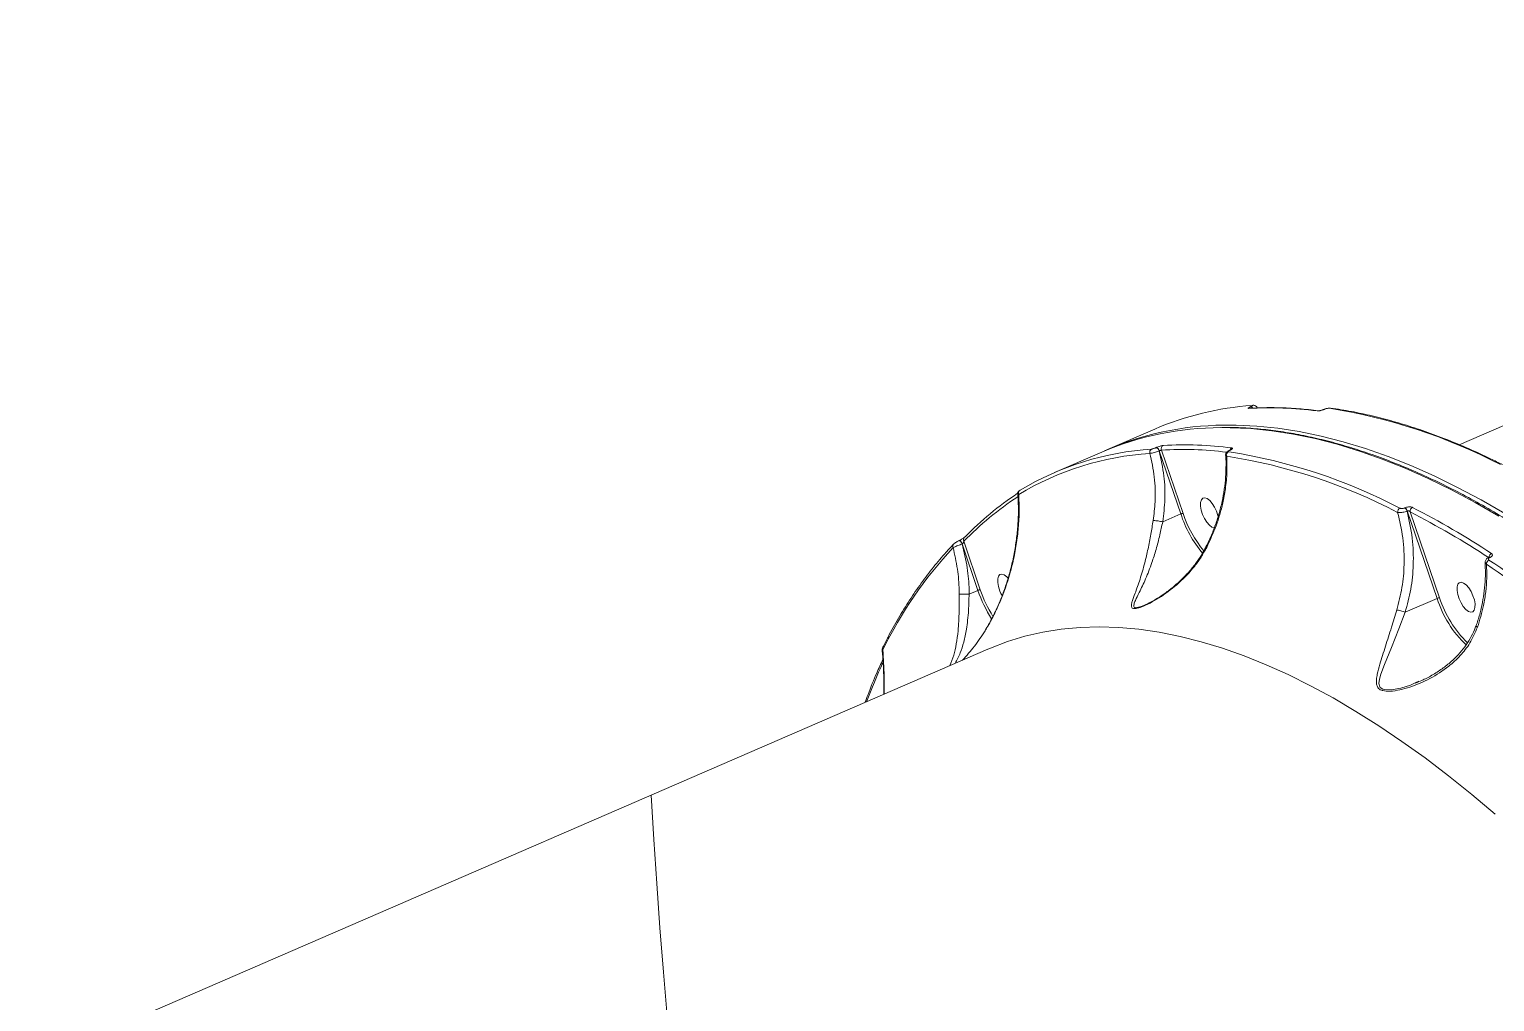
# Model space of a CAD drawing. Header units: millimetres. Extents: x -6104 to 7803, y -6013 to 4803.
# Drawn here: x 809 to 1220.1, y 2381.1 to 2653.7 of the extents above; entities that cross this region are included whole.
import ezdxf

# ---------------------------------------------------------------- set-up
doc = ezdxf.new("R2010")
doc.units = ezdxf.units.MM
doc.layers.add('DIKOM_ОБЪЕКТ', color=7, linetype='Continuous')

msp = doc.modelspace()

# ---------------------------------------------------------------- linework, layer by layer
at = {"layer": 'DIKOM_ОБЪЕКТ', "color": 7, "linetype": 'Continuous', "lineweight": 15}
for p, q in [((1210.146, 2537.217), (1479.039, 2653.669)), ((1151.34, 2547.463), (1151.34, 2547.463)), ((1151.663, 2547.909), (1151.618, 2547.89)), ((1172.137, 2547.128), (1172.203, 2547.157)), ((1172.252, 2547.142), (1172.318, 2547.171)), ((1111.49, 2535.902), (1124.745, 2541.642)), ((1125.208, 2536.452), (1125.163, 2536.432)), ((1096.585, 2529.446), (1109.84, 2535.187)), ((1125.961, 2535.502), (1126.007, 2535.522)), ((1126.007, 2535.522), (1132.02, 2517.827)), ((1132.666, 2518.009), (1126.639, 2535.742)), ((1145.662, 2535.662), (1145.727, 2535.691)), ((1145.777, 2535.676), (1145.843, 2535.705)), ((1126.974, 2515.641), (1132.02, 2517.827)), ((1194.942, 2519.558), (1194.877, 2519.53)), ((1195.508, 2518.644), (1195.573, 2518.673)), ((1195.573, 2518.673), (1203.957, 2494.17)), ((1204.603, 2494.353), (1196.37, 2518.412)), ((1069.831, 2510.362), (1069.858, 2510.374)), ((1070.697, 2509.443), (1070.724, 2509.455)), ((1070.724, 2509.455), (1075.121, 2496.426)), ((1075.767, 2496.607), (1071.189, 2510.173)), ((1218.464, 2505.713), (1218.509, 2505.733)), ((1218.753, 2505.655), (1218.798, 2505.675)), ((1072.676, 2495.369), (1072.683, 2495.37)), ((1072.683, 2495.37), (1075.121, 2496.426)), ((1194.972, 2490.279), (1203.957, 2494.17)), ((809.048, 2363.509), (1077.94, 2479.961)), ((1198.821, 2470.927), (1197.802, 2470.468))]:
    msp.add_line(p, q, dxfattribs=at)
at = {"layer": 'DIKOM_ОБЪЕКТ', "color": 7, "linetype": 'Continuous', "lineweight": 15, "flags": 128}
for points in [[(1151.338, 2547.463), (1151.236, 2547.45), (1151.069, 2547.398)], [(1152.299, 2548.3), (1152.193, 2548.286), (1152.033, 2548.236)], [(1172.135, 2547.127), (1172.179, 2547.141), (1172.252, 2547.142)], [(1172.206, 2547.158), (1172.245, 2547.17), (1172.318, 2547.171)], [(1143.245, 2542.03), (1145.916, 2542.017), (1151.712, 2541.747), (1157.612, 2541.146), (1163.613, 2540.216), (1169.71, 2538.957), (1175.896, 2537.371), (1182.168, 2535.458), (1188.519, 2533.22), (1194.944, 2530.659), (1201.438, 2527.778), (1207.996, 2524.577), (1214.612, 2521.062), (1221.28, 2517.233)], [(1222.93, 2517.948), (1216.262, 2521.777), (1209.647, 2525.292), (1203.089, 2528.492), (1196.595, 2531.374), (1190.169, 2533.935), (1183.818, 2536.173), (1177.547, 2538.086), (1171.36, 2539.672), (1165.264, 2540.931), (1159.263, 2541.861), (1153.362, 2542.461), (1147.567, 2542.732), (1144.01, 2542.733)], [(1145.662, 2535.662), (1145.703, 2535.675), (1145.777, 2535.676)], [(1145.722, 2535.689), (1145.769, 2535.704), (1145.843, 2535.705)], [(1137.774, 2518.924), (1137.583, 2520.057), (1137.596, 2521.036), (1137.813, 2521.782), (1138.215, 2522.235), (1138.77, 2522.357), (1139.433, 2522.139), (1140.151, 2521.598), (1140.865, 2520.779), (1141.517, 2519.747), (1142.055, 2518.586), (1142.435, 2517.391), (1142.506, 2517.077)], [(1141.479, 2513.956), (1141.439, 2513.958), (1140.776, 2514.176), (1140.058, 2514.717), (1139.345, 2515.536), (1138.692, 2516.568), (1138.154, 2517.729), (1137.774, 2518.924)], [(1071.294, 2511.224), (1071.4, 2511.317), (1071.552, 2511.403)], [(1070.697, 2509.443), (1070.608, 2509.667), (1070.496, 2509.879), (1070.369, 2510.065), (1070.233, 2510.214), (1070.097, 2510.319), (1069.969, 2510.372), (1069.856, 2510.371), (1069.831, 2510.362)], [(1070.724, 2509.455), (1070.635, 2509.679), (1070.523, 2509.891), (1070.396, 2510.076), (1070.26, 2510.226), (1070.124, 2510.33), (1069.996, 2510.384), (1069.883, 2510.383), (1069.858, 2510.374)], [(1080.876, 2497.523), (1080.685, 2498.656), (1080.698, 2499.636), (1080.914, 2500.382), (1081.316, 2500.834), (1081.871, 2500.956), (1082.534, 2500.738), (1083.252, 2500.197), (1083.582, 2499.854)], [(1209.712, 2495.267), (1209.52, 2496.4), (1209.534, 2497.38), (1209.75, 2498.126), (1210.152, 2498.578), (1210.707, 2498.7), (1211.37, 2498.482), (1212.088, 2497.941), (1212.802, 2497.122), (1213.454, 2496.09), (1213.992, 2494.93), (1214.372, 2493.735), (1214.563, 2492.601), (1214.55, 2491.622), (1214.334, 2490.876), (1213.932, 2490.424), (1213.376, 2490.302), (1212.713, 2490.52), (1211.996, 2491.06), (1211.282, 2491.88), (1210.629, 2492.911), (1210.091, 2494.072), (1209.712, 2495.267)], [(1197.802, 2470.468), (1196.476, 2469.871), (1193.78, 2469.044), (1191.039, 2468.541), (1189.036, 2468.611), (1188.682, 2468.719), (1187.993, 2469.177), (1187.859, 2469.357), (1187.604, 2470.289), (1187.741, 2471.548), (1188.126, 2472.924), (1189.16, 2475.687), (1191.088, 2480.373), (1193.197, 2485.629), (1194.969, 2490.278), (1194.969, 2490.278), (1194.969, 2490.278)], [(1077.94, 2479.961), (1078.623, 2480.253), (1083.387, 2482.066), (1088.288, 2483.551), (1093.32, 2484.707), (1098.48, 2485.532), (1103.761, 2486.026), (1109.16, 2486.188), (1114.67, 2486.019), (1120.288, 2485.517), (1126.008, 2484.684), (1131.824, 2483.521), (1137.731, 2482.028), (1143.724, 2480.208), (1149.797, 2478.061), (1155.944, 2475.589), (1162.16, 2472.796), (1168.439, 2469.683), (1174.775, 2466.253), (1181.162, 2462.51), (1187.594, 2458.458), (1194.066, 2454.099), (1200.57, 2449.438), (1207.102, 2444.479), (1213.655, 2439.227), (1220.223, 2433.687)]]:
    msp.add_lwpolyline(points, dxfattribs=at)
at = {"layer": 'DIKOM_ОБЪЕКТ', "color": 7, "linetype": 'Continuous', "lineweight": 15}
for centre, radius, start, end in [((1157.78, 2464.693), 83.741, 93.93522, 113.23481), ((1156.979, 2445.027), 102.542, 82.5672, 93.3041), ((1151.5, 2547.181), 0.719, 27.25288, 80.57088), ((1151.542, 2547.19), 0.73, 26.24661, 80.41662), ((1170.558, 2545.994), 0.779, 82.70911, 113.75488), ((1173.944, 2546.739), 0.779, 82.32538, 113.77016), ((1149.583, 2393.384), 155.934, 62.46406, 81.129), ((1143.454, 2456.052), 85.978, 90.13949, 113.01471), ((1144.854, 2457.947), 84.79, 90.57029, 113.77829), ((1124.759, 2535.279), 1.222, 10.53859, 70.73048), ((1124.805, 2535.298), 1.222, 10.53859, 70.73048), ((1127.597, 2536.115), 1.028, 116.72103, 201.26849), ((1133.044, 2434.651), 102.553, 82.56779, 93.30348), ((1146.729, 2535.44), 0.994, 114.90369, 163.31227), ((1128.83, 2452.748), 82.253, 93.81376, 120.923), ((1129.356, 2453.793), 82.43, 93.81287, 120.92367), ((1124.329, 2535.13), 1.018, 116.52963, 197.74707), ((1132.531, 2433.94), 101.973, 83.04744, 93.31236), ((1145.946, 2534.299), 1.07, 116.37287, 194.10384), ((1120.913, 2380.305), 155.595, 62.46438, 81.12877), ((1121.422, 2381.181), 155.942, 62.46448, 81.12849), ((1087.398, 2523.683), 0.916, 116.07105, 204.07741), ((1134.618, 2448.759), 88.289, 123.17349, 135.92476), ((1135.206, 2449.762), 88.608, 123.53015, 135.92077), ((1197.537, 2518.594), 1.181, 115.30642, 188.87192), ((1085.239, 2302.111), 244.594, 56.79055, 62.80252), ((1163.925, 2528.358), 33.598, 198.26736, 219.84733), ((1163.689, 2528.263), 32.674, 198.29004, 219.54916), ((1194.021, 2518.391), 1.182, 115.44374, 185.68543), ((1193.958, 2518.208), 1.61, 15.72014, 55.20042), ((1194.024, 2518.236), 1.61, 15.72014, 55.20042), ((1084.875, 2301.434), 243.948, 56.7898, 62.80333), ((1154.982, 2427.666), 118.56, 137.07369, 153.9591), ((1068.947, 2508.807), 0.873, 138.028, 206.9034), ((1071.949, 2510.628), 0.886, 137.7298, 210.88119), ((1219.003, 2503.798), 1.247, 114.79215, 180.96516), ((1016.455, 2203.749), 361.302, 46.06279, 56.14051), ((1218.555, 2505.417), 0.31, 50.36384, 106.94336), ((1016.734, 2204.239), 362.1, 46.06285, 56.1406), ((1219.73, 2505.622), 1.251, 114.91884, 175.44416), ((1218.601, 2505.439), 0.308, 50.19225, 107.91856), ((1109.717, 2508.242), 36.558, 198.85683, 212.77311), ((1109.388, 2508.098), 35.53, 198.86962, 212.25458), ((1090.616, 2499.961), 10.041, 194.05248, 209.84999), ((1204.868, 2492.182), 2.187, 96.95565, 114.59947), ((1232.57, 2502.974), 29.936, 197.10351, 226.90114), ((1233.534, 2503.624), 30.38, 197.76818, 226.09582), ((1049.145, 2480.12), 0.797, 154.6671, 210.51558), ((1200.91, 2405.996), 167.798, 155.28034, 159.33081), ((2974.096, 2552.252), 1993.829, 183.254697, 206.06661)]:
    msp.add_arc(centre, radius, start, end, dxfattribs=at)
for points, knots in [([(1151.618, 2547.89), (1151.53, 2547.85), (1151.309, 2547.751), (1151.043, 2547.606), (1150.884, 2547.481), (1150.877, 2547.402), (1151.005, 2547.399), (1151.069, 2547.398)], [0, 0, 0, 0, 0.14077029, 0.35528601, 0.57003108, 0.78496775, 1, 1, 1, 1]), ([(1151.338, 2547.463), (1152.276, 2547.511), (1154.989, 2547.653), (1159.556, 2547.655), (1165.051, 2547.399), (1168.789, 2546.977), (1170.654, 2546.767)], [0, 0, 0, 0, 0.1499056, 0.4336132, 0.7174317, 1, 1, 1, 1]), ([(1152.033, 2548.236), (1152.076, 2548.236), (1152.16, 2548.235), (1152.155, 2548.183), (1152.05, 2548.1), (1151.872, 2548.003), (1151.723, 2547.936), (1151.663, 2547.909)], [0, 0, 0, 0, 0.2142892, 0.4284455, 0.6428993, 0.8577137, 1, 1, 1, 1]), ([(1152.299, 2548.293), (1152.342, 2548.298), (1152.455, 2548.311), (1152.683, 2548.284), (1152.97, 2548.179), (1153.241, 2547.973), (1153.347, 2547.768), (1153.399, 2547.667)], [0, 0, 0, 0, 0.1159077, 0.3063214, 0.5225115, 0.7649932, 1, 1, 1, 1]), ([(1170.244, 2546.707), (1170.321, 2546.702), (1170.493, 2546.691), (1170.878, 2546.735), (1171.342, 2546.832), (1171.825, 2546.971), (1172.11, 2547.085), (1172.252, 2547.142)], [0, 0, 0, 0, 0.1741981, 0.3895914, 0.5957948, 0.7978952, 1, 1, 1, 1]), ([(1170.659, 2546.767), (1170.659, 2546.767), (1170.658, 2546.767), (1170.731, 2546.765), (1170.884, 2546.778), (1171.147, 2546.819), (1171.497, 2546.902), (1171.858, 2547.014), (1172.052, 2547.094), (1172.135, 2547.129)], [0, 0, 0, 0, 0.0559469, 0.1515178, 0.2848296, 0.4482298, 0.643025, 0.8475819, 1, 1, 1, 1]), ([(1172.207, 2547.155), (1172.237, 2547.169), (1172.415, 2547.251), (1172.634, 2547.33), (1172.807, 2547.37), (1172.811, 2547.37)], [0, 0, 0, 0, 0.1657028, 0.9807613, 1, 1, 1, 1]), ([(1172.318, 2547.171), (1172.412, 2547.209), (1172.599, 2547.284), (1172.917, 2547.376), (1173.219, 2547.438), (1173.468, 2547.465), (1173.58, 2547.456), (1173.63, 2547.453)], [0, 0, 0, 0, 0.2039991, 0.40802, 0.6135173, 0.8265712, 1, 1, 1, 1]), ([(1172.811, 2547.37), (1172.987, 2547.413), (1173.369, 2547.505), (1173.759, 2547.552), (1173.995, 2547.51), (1174.052, 2547.5)], [0, 0, 0, 0, 0.3935841, 0.8523353, 1, 1, 1, 1]), ([(1174.048, 2547.512), (1175.047, 2547.365), (1177.942, 2546.942), (1182.798, 2546.015), (1188.637, 2544.635), (1194.556, 2542.959), (1200.547, 2540.991), (1206.606, 2538.734), (1212.729, 2536.184), (1217.963, 2533.794), (1221.163, 2532.21), (1222.287, 2531.654)], [0, 0, 0, 0, 0.0652939, 0.1891253, 0.3129927, 0.4369046, 0.5608541, 0.6848339, 0.8088365, 0.9328568, 1, 1, 1, 1]), ([(1143.563, 2542.069), (1143.981, 2542.081), (1146.188, 2542.143), (1150.283, 2541.963), (1155.847, 2541.517), (1161.511, 2540.75), (1167.26, 2539.695), (1173.092, 2538.345), (1179.002, 2536.701), (1184.985, 2534.765), (1191.037, 2532.539), (1197.153, 2530.023), (1203.328, 2527.221), (1209.558, 2524.135), (1215.837, 2520.766), (1222.162, 2517.118), (1228.527, 2513.193), (1234.928, 2508.994), (1241.359, 2504.525), (1247.816, 2499.789), (1254.294, 2494.79), (1260.788, 2489.531), (1267.294, 2484.018), (1273.806, 2478.252), (1280.32, 2472.24), (1286.831, 2465.986), (1293.334, 2459.494), (1299.824, 2452.769), (1306.296, 2445.817), (1312.746, 2438.642), (1319.168, 2431.25), (1325.559, 2423.647), (1331.913, 2415.838), (1338.225, 2407.83), (1344.491, 2399.627), (1350.706, 2391.237), (1356.865, 2382.666), (1362.964, 2373.92), (1368.999, 2365.005), (1374.964, 2355.929), (1380.855, 2346.698), (1386.669, 2337.319), (1392.399, 2327.799), (1398.043, 2318.146), (1403.596, 2308.366), (1409.053, 2298.466), (1413.821, 2289.571), (1416.742, 2283.953), (1417.911, 2281.705)], [0, 0, 0, 0, 0.0051792, 0.02739, 0.049613, 0.0718476, 0.0940928, 0.1163476, 0.1386106, 0.1608804, 0.1831557, 0.2054353, 0.2277182, 0.2500034, 0.2722903, 0.2945781, 0.3168661, 0.3391542, 0.3614418, 0.3837286, 0.4060148, 0.4283, 0.450584, 0.4728671, 0.4951492, 0.51743, 0.53971, 0.5619889, 0.5842667, 0.6065435, 0.6288196, 0.6510948, 0.673369, 0.6956427, 0.7179154, 0.7401875, 0.762459, 0.7847299, 0.8070003, 0.82927, 0.8515394, 0.8738083, 0.8960771, 0.9183452, 0.940613, 0.9628806, 0.9851481, 1, 1, 1, 1]), ([(1125.163, 2536.432), (1125.099, 2536.406), (1124.939, 2536.338), (1124.65, 2536.234), (1124.336, 2536.135), (1124.056, 2536.064), (1123.935, 2536.049), (1123.874, 2536.041)], [0, 0, 0, 0, 0.1422727, 0.3570826, 0.5715488, 0.7857432, 1, 1, 1, 1]), ([(1127.135, 2537.033), (1127.044, 2537.022), (1126.861, 2537.001), (1126.441, 2536.895), (1125.971, 2536.748), (1125.541, 2536.592), (1125.303, 2536.492), (1125.208, 2536.452)], [0, 0, 0, 0, 0.2150578, 0.4299668, 0.6447103, 0.8592147, 1, 1, 1, 1]), ([(1145.843, 2535.705), (1145.912, 2535.736), (1146.117, 2535.829), (1146.382, 2535.989), (1146.544, 2536.157), (1146.535, 2536.288), (1146.385, 2536.324), (1146.31, 2536.342)], [0, 0, 0, 0, 0.1082984, 0.3204354, 0.5430606, 0.7715627, 1, 1, 1, 1]), ([(1123.359, 2534.819), (1123.481, 2534.83), (1123.726, 2534.852), (1124.291, 2534.974), (1124.925, 2535.145), (1125.508, 2535.332), (1125.832, 2535.454), (1125.961, 2535.502)], [0, 0, 0, 0, 0.2142567, 0.4283128, 0.6427293, 0.8576249, 1, 1, 1, 1]), ([(1123.359, 2534.819), (1123.839, 2532.626), (1124.812, 2528.179), (1125.014, 2521.784), (1124.503, 2517.74), (1124.283, 2515.992)], [0, 0, 0, 0, 0.3558583, 0.7214792, 1, 1, 1, 1]), ([(1126.974, 2515.641), (1127.228, 2517.741), (1127.741, 2521.989), (1127.462, 2528.724), (1126.478, 2533.166), (1125.961, 2535.502)], [0, 0, 0, 0, 0.3165677, 0.6406692, 1, 1, 1, 1]), ([(1126.007, 2535.522), (1126.038, 2535.535), (1126.117, 2535.569), (1126.26, 2535.624), (1126.414, 2535.68), (1126.551, 2535.723), (1126.61, 2535.735), (1126.639, 2535.742)], [0, 0, 0, 0, 0.1407315, 0.3551919, 0.5699587, 0.7849119, 1, 1, 1, 1]), ([(1139.091, 2508.642), (1139.37, 2509.186), (1140.198, 2510.804), (1141.338, 2513.595), (1142.518, 2516.986), (1143.45, 2520.432), (1144.135, 2523.889), (1144.576, 2527.333), (1144.736, 2530.725), (1144.736, 2533.069), (1144.614, 2534.245), (1144.604, 2534.342)], [0, 0, 0, 0, 0.0658111, 0.1956654, 0.3265888, 0.4584029, 0.590661, 0.7226936, 0.8552605, 0.9880537, 1, 1, 1, 1]), ([(1139.294, 2508.461), (1140.227, 2510.468), (1142.115, 2514.531), (1143.706, 2520.096), (1144.627, 2525.107), (1145.057, 2529.531), (1144.958, 2532.529), (1144.908, 2534.038)], [0, 0, 0, 0, 0.2398803, 0.4858771, 0.6394214, 0.8185498, 1, 1, 1, 1]), ([(1144.629, 2534.347), (1144.62, 2534.399), (1144.593, 2534.563), (1144.677, 2534.826), (1144.829, 2535.094), (1145.051, 2535.318), (1145.317, 2535.506), (1145.57, 2535.613), (1145.697, 2535.667)], [0, 0, 0, 0, 0.0795041, 0.2529531, 0.4102957, 0.5674723, 0.781236, 1, 1, 1, 1]), ([(1144.64, 2534.346), (1144.637, 2534.302), (1144.629, 2534.176), (1144.798, 2534.092), (1144.908, 2534.038)], [0, 0, 0, 0, 0.3469215, 1, 1, 1, 1]), ([(1145.471, 2535.258), (1145.421, 2535.27), (1145.322, 2535.294), (1145.316, 2535.38), (1145.423, 2535.49), (1145.595, 2535.594), (1145.73, 2535.655), (1145.777, 2535.676)], [0, 0, 0, 0, 0.22884232, 0.45786201, 0.6785194, 0.88838831, 1, 1, 1, 1]), ([(1145.721, 2535.691), (1145.771, 2535.712), (1145.889, 2535.763), (1145.994, 2535.822), (1146.046, 2535.86), (1146.039, 2535.853), (1146.038, 2535.852)], [0, 0, 0, 0, 0.2714646, 0.6457179, 0.9258751, 1, 1, 1, 1]), ([(1086.305, 2523.441), (1086.302, 2523.526), (1086.297, 2523.696), (1086.378, 2523.928), (1086.489, 2524.115), (1086.606, 2524.244), (1086.708, 2524.33), (1086.808, 2524.401), (1086.881, 2524.445), (1086.927, 2524.472)], [0, 0, 0, 0, 0.1669166, 0.335663, 0.4807255, 0.6018341, 0.7017281, 0.8121469, 1, 1, 1, 1]), ([(1077.141, 2485.18), (1077.476, 2485.724), (1078.452, 2487.31), (1079.868, 2490.09), (1081.413, 2493.521), (1082.775, 2497.131), (1083.953, 2500.889), (1084.927, 2504.768), (1085.679, 2508.732), (1086.203, 2512.757), (1086.472, 2516.791), (1086.515, 2520.375), (1086.354, 2522.556), (1086.289, 2523.438)], [0, 0, 0, 0, 0.0458171, 0.1334511, 0.2239516, 0.3174556, 0.4139132, 0.5130605, 0.6143976, 0.7174997, 0.822915, 0.928382, 1, 1, 1, 1]), ([(1077.144, 2485.105), (1077.319, 2485.396), (1078.202, 2486.86), (1079.663, 2489.568), (1081.971, 2494.575), (1083.741, 2499.628), (1085.122, 2504.992), (1085.955, 2509.304), (1086.52, 2514.012), (1086.765, 2518.706), (1086.629, 2521.775), (1086.562, 2523.31)], [0, 0, 0, 0, 0.0242946, 0.1222464, 0.220217, 0.4215151, 0.5118879, 0.6322342, 0.7525899, 0.8762948, 1, 1, 1, 1]), ([(1086.32, 2523.439), (1086.314, 2523.427), (1086.286, 2523.36), (1086.411, 2523.327), (1086.541, 2523.312), (1086.562, 2523.31)], [0, 0, 0, 0, 0.1624458, 0.8658675, 1, 1, 1, 1]), ([(1197.032, 2519.662), (1196.948, 2519.696), (1196.76, 2519.775), (1196.351, 2519.825), (1195.869, 2519.806), (1195.372, 2519.72), (1195.086, 2519.612), (1194.942, 2519.558)], [0, 0, 0, 0, 0.1741877, 0.3895722, 0.5958064, 0.7979061, 1, 1, 1, 1]), ([(1124.283, 2515.992), (1124.073, 2514.712), (1123.622, 2511.965), (1122.844, 2507.97), (1121.836, 2503.668), (1120.59, 2499.408), (1119.316, 2495.865), (1118.474, 2493.614), (1118.147, 2492.342), (1118.161, 2491.623), (1118.521, 2491.345), (1119.06, 2491.273), (1119.904, 2491.376), (1121.714, 2492.02), (1124.048, 2493.174), (1127.468, 2495.239), (1131.638, 2498.432), (1135.287, 2502.281), (1137.788, 2505.72), (1138.791, 2507.544), (1139.294, 2508.461)], [0, 0, 0, 0, 0.0590561, 0.1267711, 0.1965294, 0.2899978, 0.3861942, 0.4527703, 0.4864322, 0.5209068, 0.5489141, 0.5542508, 0.580047, 0.6152105, 0.6617351, 0.7094947, 0.8061406, 0.9056053, 0.952554, 1, 1, 1, 1]), ([(1121.879, 2492.287), (1121.859, 2492.277), (1121.246, 2491.971), (1120.261, 2491.654), (1119.461, 2491.528), (1118.994, 2491.601), (1118.734, 2491.885), (1118.87, 2492.604), (1119.406, 2493.873), (1120.54, 2496.09), (1122.188, 2499.564), (1123.79, 2503.677), (1125.108, 2507.88), (1126.137, 2511.723), (1126.678, 2514.411), (1126.967, 2515.64), (1126.968, 2515.64)], [0, 0, 0, 0, 0.0017497, 0.0560188, 0.0945881, 0.1025551, 0.1449211, 0.1979354, 0.2530579, 0.3619914, 0.517309, 0.6763023, 0.788616, 0.9035323, 0.999947, 1, 1, 1, 1]), ([(1124.283, 2515.992), (1124.302, 2515.992), (1124.375, 2515.993), (1124.597, 2515.986), (1125.035, 2515.949), (1125.667, 2515.87), (1126.349, 2515.763), (1126.761, 2515.681), (1126.968, 2515.64)], [0, 0, 0, 0, 0.03808543, 0.14918891, 0.36187805, 0.57460893, 0.78729347, 1, 1, 1, 1]), ([(1126.968, 2515.64), (1126.969, 2515.64), (1126.971, 2515.64), (1126.973, 2515.641), (1126.974, 2515.641)], [0, 0, 0, 0, 0.6056791, 1, 1, 1, 1]), ([(1132.666, 2518.009), (1132.657, 2518.008), (1132.639, 2518.008), (1132.583, 2518.001), (1132.484, 2517.983), (1132.331, 2517.941), (1132.167, 2517.887), (1132.069, 2517.847), (1132.02, 2517.827)], [0, 0, 0, 0, 0.07018816, 0.14136747, 0.35603822, 0.57067506, 0.7853349, 1, 1, 1, 1]), ([(1192.844, 2518.274), (1193.4, 2515.91), (1194.527, 2511.116), (1194.813, 2503.999), (1194.253, 2497.173), (1193.162, 2493.026), (1192.609, 2490.929)], [0, 0, 0, 0, 0.26256749, 0.53266498, 0.76364709, 1, 1, 1, 1]), ([(1192.844, 2518.274), (1192.947, 2518.255), (1193.175, 2518.214), (1193.684, 2518.225), (1194.297, 2518.304), (1194.938, 2518.445), (1195.318, 2518.578), (1195.508, 2518.644)], [0, 0, 0, 0, 0.17004757, 0.38079839, 0.58670241, 0.79312586, 1, 1, 1, 1]), ([(1194.877, 2519.53), (1194.782, 2519.494), (1194.594, 2519.423), (1194.268, 2519.366), (1193.953, 2519.354), (1193.689, 2519.387), (1193.568, 2519.436), (1193.513, 2519.459)], [0, 0, 0, 0, 0.203986, 0.4079793, 0.6135017, 0.8265256, 1, 1, 1, 1]), ([(1194.972, 2490.279), (1195.556, 2492.42), (1196.738, 2496.752), (1197.382, 2503.78), (1197.164, 2511.193), (1196.065, 2516.137), (1195.508, 2518.644)], [0, 0, 0, 0, 0.232887, 0.4712972, 0.7319732, 1, 1, 1, 1]), ([(1195.573, 2518.673), (1195.613, 2518.686), (1195.662, 2518.702), (1195.773, 2518.711), (1195.909, 2518.698), (1196.092, 2518.632), (1196.253, 2518.533), (1196.334, 2518.45), (1196.37, 2518.412)], [0, 0, 0, 0, 0.1444712, 0.1754641, 0.3625989, 0.5709603, 0.8046238, 1, 1, 1, 1]), ([(1048.425, 2480.461), (1048.917, 2481.427), (1050.343, 2484.227), (1052.829, 2488.667), (1055.931, 2493.691), (1059.193, 2498.45), (1062.611, 2502.938), (1065.662, 2506.561), (1067.598, 2508.64), (1068.301, 2509.394)], [0, 0, 0, 0, 0.0864551, 0.2506163, 0.4147423, 0.5788115, 0.7428148, 0.9067414, 1, 1, 1, 1]), ([(1068.169, 2508.412), (1068.26, 2508.452), (1068.458, 2508.537), (1068.941, 2508.736), (1069.52, 2508.971), (1070.133, 2509.219), (1070.508, 2509.368), (1070.697, 2509.443)], [0, 0, 0, 0, 0.1847811, 0.3988027, 0.6012601, 0.79903, 1, 1, 1, 1]), ([(1068.169, 2508.412), (1068.619, 2506.416), (1069.503, 2502.5), (1069.838, 2498.075), (1069.862, 2495.717), (1069.866, 2495.341)], [0, 0, 0, 0, 0.46653657, 0.91501741, 1, 1, 1, 1]), ([(1068.302, 2509.388), (1068.338, 2509.427), (1068.497, 2509.597), (1068.813, 2509.815), (1069.29, 2510.101), (1069.646, 2510.284), (1069.825, 2510.357), (1069.869, 2510.375)], [0, 0, 0, 0, 0.0986222, 0.4322249, 0.6860263, 0.9232334, 1, 1, 1, 1]), ([(1069.86, 2510.375), (1069.869, 2510.379), (1069.968, 2510.42), (1070.217, 2510.54), (1070.574, 2510.731), (1070.925, 2510.945), (1071.165, 2511.113), (1071.282, 2511.212), (1071.29, 2511.221), (1071.294, 2511.224)], [0, 0, 0, 0, 0.0166297, 0.188061, 0.3768804, 0.5794797, 0.7893671, 0.925793, 1, 1, 1, 1]), ([(1072.683, 2495.37), (1072.677, 2495.758), (1072.638, 2498.214), (1072.246, 2502.983), (1071.232, 2507.213), (1070.697, 2509.443)], [0, 0, 0, 0, 0.0814789, 0.5156639, 1, 1, 1, 1]), ([(1070.724, 2509.455), (1070.76, 2509.473), (1070.805, 2509.497), (1070.894, 2509.568), (1070.991, 2509.672), (1071.093, 2509.837), (1071.163, 2510.011), (1071.181, 2510.121), (1071.189, 2510.173)], [0, 0, 0, 0, 0.1271298, 0.1626277, 0.3403463, 0.5453854, 0.7831002, 1, 1, 1, 1]), ([(1121.879, 2492.287), (1121.992, 2492.335), (1122.509, 2492.552), (1123.579, 2493.096), (1125.198, 2494.011), (1127.203, 2495.299), (1129.51, 2497.008), (1131.944, 2499.118), (1134.204, 2501.427), (1136.179, 2503.852), (1137.814, 2506.219), (1138.689, 2507.859), (1139.104, 2508.637)], [0, 0, 0, 0, 0.0179242, 0.0821338, 0.1579562, 0.2574681, 0.38231, 0.5140234, 0.6524909, 0.7764601, 0.8940115, 1, 1, 1, 1]), ([(1139.142, 2508.617), (1139.133, 2508.613), (1139.11, 2508.604), (1139.186, 2508.54), (1139.267, 2508.481), (1139.294, 2508.461)], [0, 0, 0, 0, 0.276139, 0.7508038, 1, 1, 1, 1]), ([(1214.848, 2486.456), (1215.034, 2486.978), (1215.607, 2488.587), (1216.313, 2491.33), (1216.974, 2494.658), (1217.366, 2497.986), (1217.525, 2501.197), (1217.419, 2503.246), (1217.369, 2504.228)], [0, 0, 0, 0, 0.087857, 0.270982, 0.4556376, 0.6415046, 0.8281411, 1, 1, 1, 1]), ([(1215.261, 2486.073), (1215.887, 2488.109), (1216.905, 2491.423), (1217.62, 2496.052), (1217.927, 2499.944), (1217.814, 2502.484), (1217.757, 2503.777)], [0, 0, 0, 0, 0.342217, 0.557266, 0.7746019, 1, 1, 1, 1]), ([(1217.429, 2504.253), (1217.433, 2504.409), (1217.44, 2504.714), (1217.661, 2505.123), (1217.992, 2505.472), (1218.3, 2505.626), (1218.465, 2505.709)], [0, 0, 0, 0, 0.2386367, 0.469061, 0.7163327, 1, 1, 1, 1]), ([(1217.45, 2504.234), (1217.453, 2504.169), (1217.461, 2503.998), (1217.643, 2503.862), (1217.757, 2503.777)], [0, 0, 0, 0, 0.3761514, 1, 1, 1, 1]), ([(1218.481, 2504.929), (1218.427, 2504.975), (1218.321, 2505.065), (1218.296, 2505.236), (1218.38, 2505.41), (1218.546, 2505.555), (1218.694, 2505.627), (1218.753, 2505.655)], [0, 0, 0, 0, 0.21428048, 0.42842393, 0.64286143, 0.85769128, 1, 1, 1, 1]), ([(1218.505, 2505.733), (1218.54, 2505.748), (1218.617, 2505.782), (1218.667, 2505.821), (1218.667, 2505.821), (1218.667, 2505.821)], [0, 0, 0, 0, 0.3335779, 0.7481109, 1, 1, 1, 1]), ([(1218.798, 2505.675), (1218.885, 2505.717), (1219.105, 2505.823), (1219.353, 2506.04), (1219.479, 2506.299), (1219.443, 2506.555), (1219.283, 2506.689), (1219.203, 2506.756)], [0, 0, 0, 0, 0.1407733, 0.3552701, 0.5700113, 0.7849652, 1, 1, 1, 1]), ([(1069.866, 2495.341), (1069.871, 2493.734), (1069.88, 2491.126), (1069.762, 2487.707), (1069.538, 2484.587), (1069.097, 2481.342), (1068.361, 2478.01), (1067.656, 2476.265), (1067.285, 2475.346)], [0, 0, 0, 0, 0.1907441, 0.3095465, 0.4310656, 0.6102662, 0.7948675, 1, 1, 1, 1]), ([(1068.798, 2476.002), (1069.275, 2476.919), (1070.17, 2478.639), (1071.188, 2481.903), (1071.86, 2485.033), (1072.264, 2488.078), (1072.574, 2491.329), (1072.559, 2493.849), (1072.676, 2495.368), (1072.676, 2495.369)], [0, 0, 0, 0, 0.2070575, 0.3885662, 0.5742813, 0.6928372, 0.8136572, 0.9999366, 1, 1, 1, 1]), ([(1069.866, 2495.341), (1069.876, 2495.341), (1069.964, 2495.342), (1070.222, 2495.344), (1070.751, 2495.349), (1071.395, 2495.355), (1072.072, 2495.362), (1072.478, 2495.366), (1072.676, 2495.369)], [0, 0, 0, 0, 0.0259566, 0.2202656, 0.4178742, 0.6154721, 0.8130762, 1, 1, 1, 1]), ([(1075.767, 2496.607), (1075.761, 2496.607), (1075.743, 2496.606), (1075.688, 2496.601), (1075.585, 2496.582), (1075.432, 2496.54), (1075.268, 2496.487), (1075.17, 2496.446), (1075.121, 2496.426)], [0, 0, 0, 0, 0.0536878, 0.1414582, 0.356, 0.5706692, 0.7852657, 1, 1, 1, 1]), ([(1192.609, 2490.929), (1192.109, 2489.297), (1191.019, 2485.743), (1189.407, 2480.632), (1188.021, 2476.292), (1187.2, 2473.307), (1186.886, 2471.458), (1186.874, 2470.177), (1187.247, 2469.097), (1187.977, 2468.539), (1189.123, 2468.16), (1190.88, 2468.076), (1193.522, 2468.498), (1197.318, 2469.56), (1202.048, 2471.599), (1206.77, 2474.648), (1210.474, 2478.076), (1213.354, 2481.661), (1214.609, 2484.564), (1215.261, 2486.073)], [0, 0, 0, 0, 0.0790194, 0.1721789, 0.2680574, 0.3287281, 0.3610586, 0.3938985, 0.4223315, 0.4513184, 0.4599431, 0.4989915, 0.5446047, 0.5914342, 0.687619, 0.7865799, 0.8546752, 0.9244431, 1, 1, 1, 1]), ([(1192.609, 2490.929), (1192.661, 2490.923), (1192.811, 2490.905), (1193.169, 2490.841), (1193.716, 2490.708), (1194.376, 2490.507), (1194.772, 2490.355), (1194.969, 2490.278)], [0, 0, 0, 0, 0.08731631, 0.25361131, 0.50240214, 0.75120064, 1, 1, 1, 1]), ([(1194.969, 2490.278), (1194.97, 2490.278), (1194.97, 2490.278), (1194.971, 2490.278), (1194.972, 2490.279), (1194.972, 2490.279)], [0, 0, 0, 0, 0.3662959, 0.8867128, 1, 1, 1, 1]), ([(1070.83, 2476.882), (1071.959, 2478.138), (1074.257, 2480.695), (1076.17, 2483.617), (1077.144, 2485.105)], [0, 0, 0, 0, 0.4911295, 1, 1, 1, 1]), ([(1197.844, 2470.391), (1198.437, 2470.636), (1200.018, 2471.289), (1202.546, 2472.612), (1205.332, 2474.381), (1207.793, 2476.325), (1209.914, 2478.368), (1211.692, 2480.512), (1213.201, 2482.853), (1214.241, 2484.846), (1214.659, 2486.096), (1214.788, 2486.481)], [0, 0, 0, 0, 0.08022773, 0.2137086, 0.35612001, 0.49227369, 0.60454126, 0.72354993, 0.83937915, 0.95046344, 1, 1, 1, 1]), ([(1214.915, 2486.435), (1214.905, 2486.424), (1214.865, 2486.381), (1214.989, 2486.26), (1215.153, 2486.14), (1215.239, 2486.087), (1215.261, 2486.073)], [0, 0, 0, 0, 0.1668036, 0.6564761, 0.9123168, 1, 1, 1, 1]), ([(1048.248, 2479.61), (1048.242, 2479.692), (1048.225, 2479.914), (1048.301, 2480.201), (1048.396, 2480.382), (1048.435, 2480.456)], [0, 0, 0, 0, 0.2546835, 0.6932923, 1, 1, 1, 1]), ([(1048.708, 2467.301), (1048.721, 2469.08), (1048.745, 2472.66), (1048.565, 2476.762), (1048.315, 2479.052), (1048.254, 2479.609)], [0, 0, 0, 0, 0.427691, 0.86069852, 1, 1, 1, 1]), ([(1048.257, 2479.61), (1048.266, 2479.619), (1048.28, 2479.633), (1048.414, 2479.695), (1048.458, 2479.716)], [0, 0, 0, 0, 0.6662036, 1, 1, 1, 1]), ([(1048.787, 2467.336), (1048.809, 2467.761), (1048.898, 2469.477), (1048.844, 2473.628), (1048.612, 2477.296), (1048.458, 2479.716)], [0, 0, 0, 0, 0.1007891, 0.4067639, 1, 1, 1, 1]), ([(1043.497, 2465.044), (1043.762, 2465.776), (1044.785, 2468.605), (1046.439, 2472.612), (1047.898, 2475.781), (1048.474, 2477.034)], [0, 0, 0, 0, 0.1743499, 0.6735797, 1, 1, 1, 1])]:
    msp.add_open_spline(points, degree=3, knots=knots, dxfattribs=at)

doc.saveas('drawing.dxf')
